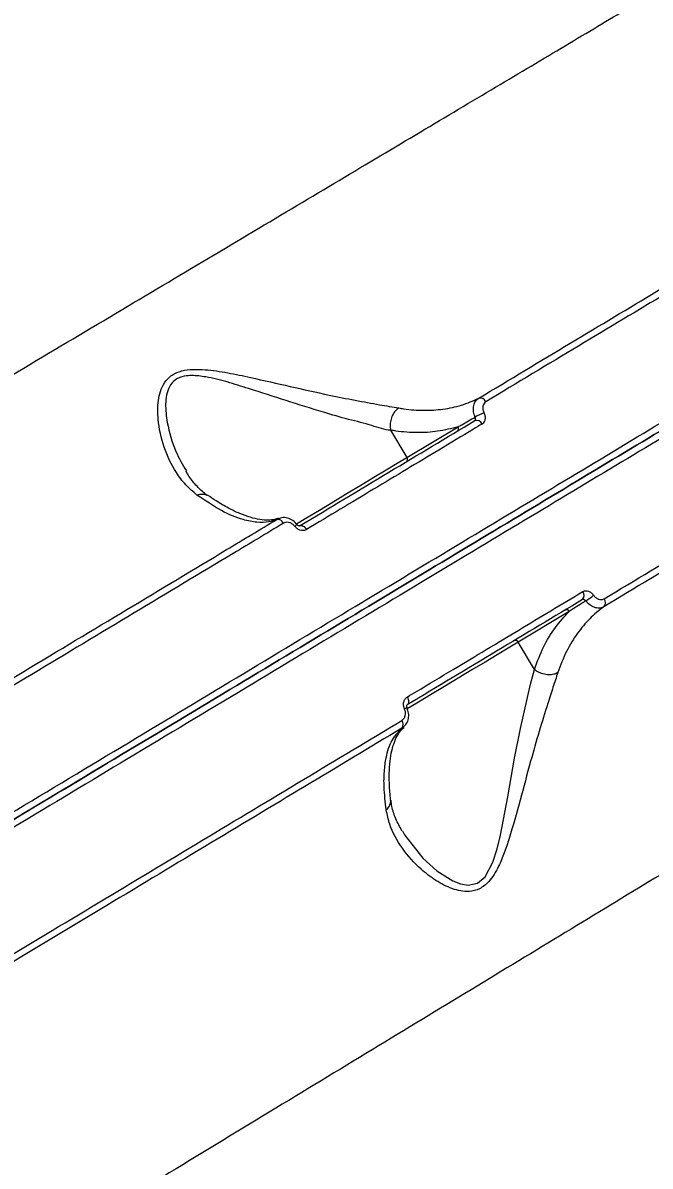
# Model space of a CAD drawing. Header units: millimetres. Extents: x -7245 to 6306, y -6696 to 5973.
# Drawn here: x -2257.9 to -2164.8, y 1377.3 to 1546.9 of the extents above; entities that cross this region are included whole.
import ezdxf

# ---------------------------------------------------------------- set-up
doc = ezdxf.new("R2010")
doc.units = ezdxf.units.MM
for name, color, linetype in [('DIKOM_ОБЪЕКТ', 7, 'Continuous'), ('DIKOM_РАЗМЕР_ЗОНА', 7, 'Continuous'), ('DIKOM_РАЗМЕР_ОБЪЕКТА', 7, 'Continuous')]:
    doc.layers.add(name, color=color, linetype=linetype)
doc.styles.add('style1', font='arial.ttf', dxfattribs={"width": 0.8})
doc.dimstyles.new('1-50', dxfattribs={"dimtxt": 300, "dimasz": 200, "dimexe": 100, "dimexo": 0, "dimgap": 100, "dimtad": 1, "dimtxsty": 'style1', "dimcen": 200, "dimclrd": 7, "dimclre": 7, "dimclrt": 7, "dimadec": 1, "dimazin": 2, "dimtfac": 1, "dimtmove": 0, "dimatfit": 2, "dimfxl": 0, "dimlwd": 25, "dimlwe": 18, "dimarcsym": 0})

# ---------------------------------------------------------------- blocks, each defined once
blk = doc.blocks.new('*D10')
at = {"layer": 'Defpoints', "color": 0, "transparency": 16777216}
for p in [(-4365.71, 2792.53), (4306.16, 475.6), (4306.16, -5965.27)]:
    blk.add_point(p, dxfattribs=at)
at = {"layer": 'DIKOM_РАЗМЕР_ОБЪЕКТА', "color": 7, "lineweight": 18, "transparency": 16777216}
for p, q in [((-4365.71, 2792.53), (-4365.71, -6065.27)), ((4306.16, 475.6), (4306.16, -6065.27))]:
    blk.add_line(p, q, dxfattribs=at)
at = {"layer": 'DIKOM_РАЗМЕР_ОБЪЕКТА', "color": 7, "lineweight": 25, "transparency": 16777216}
blk.add_line((-4165.71, -5965.27), (4106.16, -5965.27), dxfattribs=at)
at = {"layer": 'DIKOM_РАЗМЕР_ОБЪЕКТА', "color": 7, "transparency": 16777216}
for points in [[(-4165.71, -5931.93), (-4165.71, -5998.6), (-4365.71, -5965.27)], [(4106.16, -5931.93), (4106.16, -5998.6), (4306.16, -5965.27)]]:
    blk.add_solid(points, dxfattribs=at)
at = {"layer": 'DIKOM_РАЗМЕР_ОБЪЕКТА', "color": 7, "transparency": 16777216, "insert": (-85.78, -5712.1), "char_height": 300, "attachment_point": 5, "style": 'style1'}
blk.add_mtext('8650', dxfattribs=at)
blk = doc.blocks.new('*D11')
at = {"layer": 'Defpoints', "color": 0, "transparency": 16777216}
for p in [(-3472.32, 4472.83), (-6199.73, -2928.86), (1850.21, -2928.86)]:
    blk.add_point(p, dxfattribs=at)
at = {"layer": 'DIKOM_РАЗМЕР_ОБЪЕКТА', "color": 7, "lineweight": 18, "transparency": 16777216}
for p, q in [((-3472.32, 4472.83), (-6299.73, 4472.83)), ((1850.21, -2928.86), (-6299.73, -2928.86))]:
    blk.add_line(p, q, dxfattribs=at)
at = {"layer": 'DIKOM_РАЗМЕР_ОБЪЕКТА', "color": 7, "lineweight": 25, "transparency": 16777216}
blk.add_line((-6199.73, 4272.83), (-6199.73, -2728.86), dxfattribs=at)
at = {"layer": 'DIKOM_РАЗМЕР_ОБЪЕКТА', "color": 7, "transparency": 16777216}
for points in [[(-6233.06, 4272.83), (-6166.39, 4272.83), (-6199.73, 4472.83)], [(-6233.06, -2728.86), (-6166.39, -2728.86), (-6199.73, -2928.86)]]:
    blk.add_solid(points, dxfattribs=at)
at = {"layer": 'DIKOM_РАЗМЕР_ОБЪЕКТА', "color": 7, "transparency": 16777216, "insert": (-6452.9, 984.54), "char_height": 300, "attachment_point": 5, "rotation": 90, "style": 'style1'}
blk.add_mtext('7400', dxfattribs=at)
blk = doc.blocks.new('*D13')
at = {"layer": 'Defpoints', "color": 0, "transparency": 16777216}
for p in [(-4231.86, 5972.83), (-6795, -4928.88), (1792.4, -4928.88)]:
    blk.add_point(p, dxfattribs=at)
at = {"layer": 'DIKOM_РАЗМЕР_ЗОНА', "color": 7, "lineweight": 18, "transparency": 16777216}
for p, q in [((-4231.86, 5972.83), (-6895, 5972.83)), ((1792.4, -4928.88), (-6895, -4928.88))]:
    blk.add_line(p, q, dxfattribs=at)
at = {"layer": 'DIKOM_РАЗМЕР_ЗОНА', "color": 7, "lineweight": 25, "transparency": 16777216}
blk.add_line((-6795, 5772.83), (-6795, -4728.88), dxfattribs=at)
at = {"layer": 'DIKOM_РАЗМЕР_ЗОНА', "color": 7, "transparency": 16777216}
for points in [[(-6828.33, 5772.83), (-6761.67, 5772.83), (-6795, 5972.83)], [(-6828.33, -4728.88), (-6761.67, -4728.88), (-6795, -4928.88)]]:
    blk.add_solid(points, dxfattribs=at)
at = {"layer": 'DIKOM_РАЗМЕР_ЗОНА', "color": 7, "transparency": 16777216, "insert": (-7048.17, 972.94), "char_height": 300, "attachment_point": 5, "rotation": 90, "style": 'style1'}
blk.add_mtext('10900', dxfattribs=at)

msp = doc.modelspace()

# ---------------------------------------------------------------- linework, layer by layer
at = {"layer": 'DIKOM_ОБЪЕКТ', "color": 7, "linetype": 'Continuous', "lineweight": 15}
for p, q in [((-2200.896, 1482.447), (-2193.32, 1486.999)), ((-2203.323, 1486.487), (-2200.896, 1482.447)), ((-2176.839, 1459.57), (-2184.415, 1455.018)), ((-2181.987, 1450.978), (-2184.415, 1455.018)), ((-2201.425, 1442.47), (-2201.64, 1442.272))]:
    msp.add_line(p, q, dxfattribs=at)
at = {"layer": 'DIKOM_ОБЪЕКТ', "color": 7, "linetype": 'Continuous', "lineweight": 15, "flags": 128}
for points in [[(-2217.302, 1472.589), (-2215.924, 1473.418), (-2213.9, 1474.634), (-2211.831, 1475.877), (-2209.76, 1477.121), (-2207.733, 1478.339), (-2205.793, 1479.505), (-2203.981, 1480.594), (-2202.337, 1481.581), (-2200.896, 1482.447)], [(-2216.827, 1472.291), (-2216.717, 1472.335), (-2216.593, 1472.344), (-2216.457, 1472.319), (-2216.316, 1472.26), (-2216.175, 1472.17), (-2216.039, 1472.051), (-2215.913, 1471.91), (-2215.803, 1471.75)], [(-2184.415, 1455.018), (-2185.856, 1454.152), (-2187.5, 1453.164), (-2189.312, 1452.075), (-2191.252, 1450.909), (-2193.279, 1449.691), (-2195.35, 1448.447), (-2197.419, 1447.204), (-2199.442, 1445.989), (-2200.848, 1445.144)], [(-2201.58, 1427.039), (-2201.276, 1426.427), (-2198.531, 1422.984), (-2196.452, 1421.095), (-2194.102, 1419.606), (-2192.978, 1419.162), (-2191.818, 1418.964), (-2190.447, 1419.232), (-2189.288, 1420.179), (-2188.133, 1422.354), (-2187.514, 1424.329), (-2187.025, 1426.4), (-2185.94, 1432.086), (-2184.92, 1437.806), (-2184.047, 1442.196), (-2183.123, 1446.369), (-2182.542, 1448.771), (-2181.983, 1450.971), (-2181.983, 1450.972), (-2181.983, 1450.972)], [(-2200.858, 1446.878), (-2200.769, 1446.705), (-2200.702, 1446.528), (-2200.662, 1446.352), (-2200.649, 1446.185), (-2200.663, 1446.033), (-2200.704, 1445.901), (-2200.771, 1445.795), (-2200.861, 1445.719)]]:
    msp.add_lwpolyline(points, dxfattribs=at)
at = {"layer": 'DIKOM_ОБЪЕКТ', "color": 7, "linetype": 'Continuous', "lineweight": 15}
for centre, radius, start, end in [((-2190.024, 1490.357), 0.905, 23.40491, 104.68797), ((-2186.973, 1482.105), 7.388, 109.75901, 120.94417), ((-2193.681, 1486.723), 0.454, 309.21902, 37.43204), ((-2190.569, 1487.065), 0.885, 22.55934, 107.69913), ((-2201.258, 1482.171), 0.455, 309.32029, 37.33078), ((-2220.088, 1472.326), 0.908, 21.83804, 99.38105), ((-2218.083, 1473.004), 0.963, 304.51683, 329.23278), ((-2175.487, 1461.968), 0.883, 314.21107, 39.53058), ((-2178.165, 1467.45), 7.362, 301.04024, 312.26702), ((-2172.326, 1460.904), 0.905, 317.30116, 38.57328), ((-2177.252, 1459.38), 0.454, 24.6443, 112.79649), ((-2184.828, 1454.829), 0.454, 24.64007, 112.76932), ((-2200.819, 1444.271), 0.969, 92.88304, 117.4411), ((-2202.36, 1442.823), 0.907, 322.56463, 40.22153)]:
    msp.add_arc(centre, radius, start, end, dxfattribs=at)
for points, knots in [([(-2573.275, 1309.203), (-2568.18, 1312.185), (-2557.985, 1318.154), (-2542.377, 1327.307), (-2526.587, 1336.58), (-2510.417, 1346.089), (-2493.894, 1355.816), (-2477.05, 1365.745), (-2460.155, 1375.713), (-2442.694, 1386.025), (-2424.696, 1396.666), (-2406.208, 1407.605), (-2387.85, 1418.476), (-2369.71, 1429.228), (-2351.87, 1439.807), (-2334.411, 1450.168), (-2317.366, 1460.288), (-2300.755, 1470.156), (-2284.607, 1479.754), (-2268.996, 1489.036), (-2253.997, 1497.958), (-2239.673, 1506.482), (-2226.06, 1514.585), (-2213.165, 1522.262), (-2201.012, 1529.501), (-2189.654, 1536.266), (-2179.147, 1542.527), (-2169.354, 1548.363), (-2160.366, 1553.721), (-2152.247, 1558.561), (-2145.177, 1562.776), (-2139.224, 1566.326), (-2134.296, 1569.265), (-2131.972, 1570.651), (-2130.81, 1571.343)], [0, 0, 0, 0, 0.0277667, 0.0555664, 0.0833661, 0.1111325, 0.1400375, 0.16898, 0.1979229, 0.2268277, 0.2586373, 0.2905477, 0.3225102, 0.3544717, 0.3863819, 0.4181913, 0.4498953, 0.4817002, 0.5135554, 0.5454109, 0.5772154, 0.6089193, 0.6405475, 0.672276, 0.7040554, 0.7358345, 0.7675625, 0.7991911, 0.832594, 0.8660267, 0.8994294, 0.9329431, 0.9664867, 1, 1, 1, 1]), ([(-2603.694, 1222.921), (-2600.271, 1224.978), (-2590.981, 1230.56), (-2575.356, 1239.948), (-2556.738, 1251.136), (-2537.668, 1262.595), (-2518.246, 1274.265), (-2498.559, 1286.094), (-2478.667, 1298.046), (-2458.6, 1310.103), (-2438.395, 1322.244), (-2418.114, 1334.43), (-2397.854, 1346.604), (-2377.708, 1358.709), (-2357.739, 1370.706), (-2337.988, 1382.575), (-2318.479, 1394.297), (-2299.274, 1405.837), (-2280.459, 1417.142), (-2262.125, 1428.159), (-2244.331, 1438.849), (-2227.121, 1449.191), (-2210.509, 1459.172), (-2194.543, 1468.765), (-2179.296, 1477.927), (-2164.84, 1486.612), (-2151.228, 1494.792), (-2138.499, 1502.44), (-2126.658, 1509.556), (-2115.732, 1516.12), (-2105.771, 1522.105), (-2096.823, 1527.481), (-2089.297, 1532.004), (-2083.039, 1535.764), (-2077.889, 1538.859), (-2073.543, 1541.469), (-2070.02, 1543.586), (-2067.345, 1545.194), (-2065.526, 1546.287), (-2064.588, 1546.85), (-2064.472, 1546.92), (-2064.425, 1546.949)], [0, 0, 0, 0, 0.0156527, 0.0424899, 0.0694114, 0.0963763, 0.123341, 0.1502628, 0.1770999, 0.2039368, 0.2308584, 0.2578234, 0.284788, 0.3117098, 0.3385469, 0.3653838, 0.3923056, 0.4192702, 0.4462349, 0.4731567, 0.4999935, 0.5268307, 0.5537527, 0.5807171, 0.607682, 0.6346037, 0.6614409, 0.6882777, 0.7151994, 0.7421642, 0.7691288, 0.7960506, 0.8228875, 0.8459667, 0.8691682, 0.8923973, 0.9156265, 0.9388281, 0.9615881, 0.9843479, 1, 1, 1, 1]), ([(-2064.766, 1545.576), (-2064.814, 1545.548), (-2064.943, 1545.47), (-2066.09, 1544.78), (-2068.503, 1543.331), (-2072.049, 1541.2), (-2076.691, 1538.411), (-2082.414, 1534.972), (-2089.21, 1530.888), (-2097.088, 1526.155), (-2106.014, 1520.792), (-2115.951, 1514.821), (-2126.851, 1508.272), (-2138.664, 1501.173), (-2151.363, 1493.544), (-2164.943, 1485.384), (-2179.365, 1476.718), (-2194.576, 1467.579), (-2210.503, 1458.008), (-2227.075, 1448.051), (-2244.245, 1437.735), (-2261.995, 1427.068), (-2280.287, 1416.079), (-2299.056, 1404.8), (-2318.216, 1393.288), (-2337.678, 1381.594), (-2357.383, 1369.754), (-2377.304, 1357.785), (-2397.402, 1345.708), (-2417.614, 1333.563), (-2437.846, 1321.406), (-2458.004, 1309.295), (-2476.759, 1298.026), (-2494.095, 1287.609), (-2510.038, 1278.03), (-2525.803, 1268.557), (-2541.534, 1259.105), (-2557.196, 1249.695), (-2572.739, 1240.355), (-2587.983, 1231.195), (-2597.831, 1225.278), (-2602.752, 1222.321)], [0, 0, 0, 0, 0.0156521, 0.042489, 0.0694107, 0.0963752, 0.12334, 0.1502617, 0.1770987, 0.2039358, 0.2308572, 0.2578221, 0.2847867, 0.3117084, 0.3385455, 0.3653826, 0.3923042, 0.4192691, 0.4462336, 0.4731555, 0.4999924, 0.5268294, 0.5537512, 0.5807161, 0.6076804, 0.6346026, 0.6614395, 0.6882763, 0.715198, 0.7421627, 0.7691277, 0.7960493, 0.8228865, 0.8446321, 0.8664006, 0.8881689, 0.9099145, 0.9324237, 0.9549575, 0.9774911, 1, 1, 1, 1]), ([(-2602.752, 1222.321), (-2598.024, 1225.163), (-2587.429, 1231.528), (-2570.391, 1241.766), (-2551.72, 1252.985), (-2532.61, 1264.467), (-2513.163, 1276.152), (-2493.465, 1287.987), (-2473.578, 1299.937), (-2453.529, 1311.984), (-2433.357, 1324.104), (-2413.124, 1336.262), (-2392.925, 1348.399), (-2372.853, 1360.459), (-2353.218, 1372.257), (-2334.048, 1383.775), (-2315.357, 1395.006), (-2296.956, 1406.063), (-2278.922, 1416.898), (-2261.336, 1427.465), (-2244.034, 1437.861), (-2227.075, 1448.051), (-2210.503, 1458.008), (-2194.576, 1467.579), (-2179.365, 1476.718), (-2164.943, 1485.384), (-2151.363, 1493.544), (-2138.664, 1501.173), (-2126.851, 1508.272), (-2115.952, 1514.821), (-2106.014, 1520.792), (-2097.088, 1526.155), (-2089.709, 1530.589), (-2083.683, 1534.21), (-2078.79, 1537.15), (-2074.608, 1539.663), (-2071.108, 1541.765), (-2068.329, 1543.436), (-2066.318, 1544.643), (-2065.038, 1545.413), (-2064.857, 1545.522), (-2064.766, 1545.576)], [0, 0, 0, 0, 0.0216352, 0.0484723, 0.0753941, 0.1023586, 0.1293232, 0.1562447, 0.183082, 0.2099188, 0.2368408, 0.2638051, 0.29077, 0.3176918, 0.3445287, 0.3703766, 0.3962997, 0.4222617, 0.4482237, 0.4741469, 0.499995, 0.5268318, 0.5537537, 0.580718, 0.6076827, 0.6346044, 0.6614414, 0.6882785, 0.7151999, 0.7421646, 0.7691293, 0.7960508, 0.8228876, 0.8446334, 0.8664016, 0.8881699, 0.9099155, 0.9324242, 0.9549578, 0.9774915, 1, 1, 1, 1]), ([(-2063.394, 1545.233), (-2063.441, 1545.204), (-2063.57, 1545.127), (-2064.695, 1544.452), (-2067.037, 1543.044), (-2070.518, 1540.952), (-2075.157, 1538.165), (-2080.971, 1534.672), (-2087.828, 1530.551), (-2095.683, 1525.831), (-2104.466, 1520.555), (-2114.319, 1514.634), (-2125.255, 1508.063), (-2137.261, 1500.849), (-2150.074, 1493.15), (-2163.629, 1485.006), (-2177.849, 1476.462), (-2192.967, 1467.378), (-2208.966, 1457.765), (-2225.812, 1447.642), (-2242.931, 1437.356), (-2260.227, 1426.964), (-2277.606, 1416.522), (-2295.56, 1405.734), (-2314.053, 1394.622), (-2333.037, 1383.216), (-2352.357, 1371.607), (-2371.961, 1359.828), (-2391.788, 1347.915), (-2411.905, 1335.828), (-2432.253, 1323.602), (-2452.764, 1311.276), (-2472.99, 1299.124), (-2492.865, 1287.182), (-2512.336, 1275.482), (-2531.721, 1263.835), (-2550.949, 1252.282), (-2569.936, 1240.873), (-2587.206, 1230.497), (-2597.924, 1224.057), (-2602.665, 1221.208)], [0, 0, 0, 0, 0.0156515, 0.0421674, 0.0687037, 0.0952197, 0.1225059, 0.1498143, 0.1771005, 0.2036163, 0.2301528, 0.2566688, 0.283955, 0.3112634, 0.3385496, 0.3650655, 0.3916018, 0.418118, 0.4454043, 0.4727125, 0.4999987, 0.5255597, 0.5511396, 0.5767006, 0.6029493, 0.6292179, 0.6554666, 0.6819825, 0.7085191, 0.7350352, 0.7623212, 0.7896298, 0.8169163, 0.8434323, 0.8699684, 0.8964842, 0.923771, 0.951079, 0.9783656, 1, 1, 1, 1]), ([(-2190.253, 1491.233), (-2185.676, 1493.982), (-2176.522, 1499.481), (-2163.648, 1507.214), (-2151.377, 1514.586), (-2143.854, 1519.105), (-2140.093, 1521.365)], [0, 0, 0, 0, 0.2485992, 0.4971904, 0.7485956, 1, 1, 1, 1]), ([(-2138.917, 1520.92), (-2142.644, 1518.681), (-2150.098, 1514.203), (-2162.338, 1506.85), (-2175.277, 1499.077), (-2184.554, 1493.503), (-2189.193, 1490.717)], [0, 0, 0, 0, 0.2485951, 0.4971898, 0.7485969, 1, 1, 1, 1]), ([(-2232.067, 1476.864), (-2232.643, 1477.353), (-2233.797, 1478.331), (-2235.51, 1480.639), (-2237.074, 1483.868), (-2237.89, 1487.586), (-2237.91, 1490.45), (-2237.535, 1492.257), (-2236.94, 1493.6), (-2235.89, 1494.71), (-2234.361, 1495.351), (-2232.656, 1495.556), (-2230.374, 1495.472), (-2227.504, 1495.043), (-2223.298, 1494.143), (-2218.234, 1492.981), (-2213.008, 1491.807), (-2208.563, 1490.923), (-2205.024, 1490.277), (-2203.04, 1489.941), (-2202.104, 1489.783)], [0, 0, 0, 0, 0.0519254, 0.1038878, 0.1951545, 0.286405, 0.343701, 0.3731284, 0.4024676, 0.4366814, 0.4671108, 0.4969738, 0.5269683, 0.5808912, 0.634954, 0.7265858, 0.8181348, 0.8810561, 0.9438885, 1, 1, 1, 1]), ([(-2203.326, 1486.493), (-2203.326, 1486.493), (-2204.23, 1486.493), (-2206.18, 1487.301), (-2209.575, 1488.049), (-2213.835, 1489.306), (-2218.81, 1490.861), (-2223.613, 1492.426), (-2227.592, 1493.678), (-2230.418, 1494.381), (-2232.555, 1494.643), (-2234.085, 1494.534), (-2235.351, 1494.055), (-2236.218, 1493.004), (-2236.626, 1491.71), (-2236.786, 1489.919), (-2236.463, 1487.046), (-2235.485, 1483.582), (-2234.194, 1481.382), (-2233.639, 1480.435)], [0, 0, 0, 0, 0.0000342, 0.064729, 0.1382662, 0.2118992, 0.3193467, 0.4268697, 0.4888144, 0.5505737, 0.5914453, 0.6155266, 0.6471541, 0.6829311, 0.7150574, 0.7473392, 0.8126717, 0.9193978, 1, 1, 1, 1]), ([(-2171.619, 1461.469), (-2167.032, 1464.225), (-2157.857, 1469.739), (-2144.956, 1477.493), (-2132.657, 1484.883), (-2125.118, 1489.414), (-2121.348, 1491.68)], [0, 0, 0, 0, 0.2485953, 0.4971909, 0.7485922, 1, 1, 1, 1]), ([(-2202.104, 1489.783), (-2201.859, 1489.743), (-2200.608, 1489.538), (-2198.383, 1489.372), (-2195.519, 1489.554), (-2192.768, 1490.128), (-2191.094, 1490.863), (-2190.253, 1491.233)], [0, 0, 0, 0, 0.0563879, 0.288297, 0.5227611, 0.760007, 1, 1, 1, 1]), ([(-2190.772, 1488.442), (-2190.794, 1488.494), (-2190.926, 1488.804), (-2191.065, 1489.403), (-2191.022, 1490.172), (-2190.756, 1490.834), (-2190.421, 1491.1), (-2190.253, 1491.233)], [0, 0, 0, 0, 0.0485624, 0.2867056, 0.5247188, 0.7622248, 1, 1, 1, 1]), ([(-2189.193, 1490.717), (-2189.291, 1490.638), (-2189.488, 1490.481), (-2189.638, 1490.088), (-2189.657, 1489.631), (-2189.566, 1489.274), (-2189.484, 1489.09), (-2189.47, 1489.058)], [0, 0, 0, 0, 0.2376933, 0.475488, 0.7134206, 0.9515483, 1, 1, 1, 1]), ([(-2121.507, 1490.434), (-2125.225, 1488.199), (-2132.662, 1483.73), (-2144.872, 1476.391), (-2157.779, 1468.634), (-2167.034, 1463.071), (-2171.661, 1460.29)], [0, 0, 0, 0, 0.2485959, 0.4971898, 0.7485953, 1, 1, 1, 1]), ([(-2202.104, 1489.783), (-2202.135, 1489.764), (-2202.271, 1489.684), (-2202.58, 1489.436), (-2202.976, 1488.914), (-2203.287, 1488.145), (-2203.431, 1487.294), (-2203.361, 1486.76), (-2203.326, 1486.493)], [0, 0, 0, 0, 0.0350853, 0.1552998, 0.3664478, 0.5776566, 0.7888491, 1, 1, 1, 1]), ([(-2193.32, 1486.999), (-2193.134, 1487.101), (-2192.282, 1487.569), (-2191.434, 1488.059), (-2190.772, 1488.442)], [0, 0, 0, 0, 0.2185558, 1, 1, 1, 1]), ([(-2190.838, 1487.908), (-2190.807, 1487.932), (-2190.746, 1487.981), (-2190.705, 1488.108), (-2190.705, 1488.255), (-2190.739, 1488.371), (-2190.767, 1488.432), (-2190.772, 1488.442)], [0, 0, 0, 0, 0.2385646, 0.477086, 0.7151087, 0.952197, 1, 1, 1, 1]), ([(-2189.47, 1489.058), (-2189.457, 1489.028), (-2189.375, 1488.844), (-2189.285, 1488.489), (-2189.304, 1488.034), (-2189.455, 1487.64), (-2189.652, 1487.483), (-2189.751, 1487.404)], [0, 0, 0, 0, 0.0479167, 0.2856847, 0.5237584, 0.7619114, 1, 1, 1, 1]), ([(-2216.827, 1472.291), (-2212.375, 1474.966), (-2203.46, 1480.323), (-2195.048, 1485.378), (-2190.838, 1487.908)], [0, 0, 0, 0, 0.4994525, 1, 1, 1, 1]), ([(-2189.751, 1487.404), (-2190.175, 1487.149), (-2192.295, 1485.875), (-2197.595, 1482.692), (-2205.789, 1477.767), (-2212.463, 1473.756), (-2215.803, 1471.75)], [0, 0, 0, 0, 0.0507735, 0.2538577, 0.6267005, 1, 1, 1, 1]), ([(-2193.32, 1486.999), (-2194.316, 1486.74), (-2196.247, 1486.239), (-2199.356, 1486.066), (-2201.721, 1486.228), (-2203.064, 1486.445), (-2203.323, 1486.487)], [0, 0, 0, 0, 0.3208282, 0.6223646, 0.9272496, 1, 1, 1, 1]), ([(-2203.323, 1486.487), (-2203.324, 1486.488), (-2203.325, 1486.49), (-2203.326, 1486.493), (-2203.326, 1486.493)], [0, 0, 0, 0, 0.6605772, 1, 1, 1, 1]), ([(-2230.465, 1476.779), (-2230.618, 1476.88), (-2231.268, 1477.308), (-2232.243, 1478.332), (-2233.168, 1479.448), (-2233.591, 1480.224), (-2233.692, 1480.41)], [0, 0, 0, 0, 0.114908, 0.4871421, 0.8772937, 1, 1, 1, 1]), ([(-2232.067, 1476.864), (-2232.042, 1476.873), (-2231.792, 1476.967), (-2231.311, 1477.043), (-2230.803, 1476.984), (-2230.6, 1476.815), (-2230.555, 1476.777)], [0, 0, 0, 0, 0.0454742, 0.4552086, 0.8800202, 1, 1, 1, 1]), ([(-2220.237, 1473.222), (-2220.614, 1473.095), (-2221.506, 1472.793), (-2223.16, 1472.752), (-2225.471, 1473.205), (-2228.397, 1474.387), (-2230.833, 1476.031), (-2232.067, 1476.864)], [0, 0, 0, 0, 0.1301637, 0.3081428, 0.4882721, 0.7408538, 1, 1, 1, 1]), ([(-2220.004, 1473.431), (-2220.177, 1473.362), (-2220.589, 1473.198), (-2221.489, 1473.108), (-2222.69, 1473.187), (-2224.115, 1473.512), (-2225.681, 1474.072), (-2227.388, 1474.889), (-2228.998, 1475.805), (-2230.073, 1476.553), (-2230.501, 1476.852)], [0, 0, 0, 0, 0.0965898, 0.2307087, 0.3735818, 0.5098371, 0.6440304, 0.7778124, 0.9114771, 1, 1, 1, 1]), ([(-2073.021, 1475.165), (-2074.106, 1474.508), (-2076.28, 1473.192), (-2080.835, 1470.435), (-2086.31, 1467.12), (-2092.77, 1463.209), (-2100.163, 1458.731), (-2108.48, 1453.694), (-2117.724, 1448.095), (-2127.861, 1441.952), (-2138.852, 1435.292), (-2150.643, 1428.145), (-2163.181, 1420.544), (-2176.436, 1412.505), (-2190.4, 1404.035), (-2205.036, 1395.153), (-2220.289, 1385.894), (-2236.088, 1376.299), (-2252.358, 1366.414), (-2269.061, 1356.259), (-2286.181, 1345.848), (-2303.677, 1335.199), (-2321.486, 1324.354), (-2339.523, 1313.362), (-2357.704, 1302.275), (-2375.988, 1291.114), (-2394.346, 1279.898), (-2412.746, 1268.643), (-2431.117, 1257.396), (-2449.371, 1246.205), (-2467.428, 1235.122), (-2483.899, 1224.995), (-2498.829, 1215.805), (-2507.744, 1210.308), (-2512.202, 1207.56)], [0, 0, 0, 0, 0.0315567, 0.0632127, 0.0949195, 0.1266264, 0.1582827, 0.1898394, 0.2213972, 0.2530542, 0.2847622, 0.3164697, 0.3481268, 0.379685, 0.4112653, 0.4429441, 0.4746739, 0.5064041, 0.5380837, 0.5696637, 0.6012948, 0.6330253, 0.6648064, 0.6965873, 0.7283188, 0.7599499, 0.7916589, 0.8234676, 0.8553265, 0.887186, 0.9189949, 0.950705, 0.9753526, 1, 1, 1, 1]), ([(-2289.282, 1431.75), (-2283.94, 1434.959), (-2273.256, 1441.375), (-2257.655, 1450.746), (-2242.412, 1459.902), (-2229.969, 1467.376), (-2222.704, 1471.74), (-2220.237, 1473.222)], [0, 0, 0, 0, 0.2203079, 0.4406175, 0.6630803, 0.8855421, 1, 1, 1, 1]), ([(-2220.237, 1473.222), (-2220.168, 1473.265), (-2220.065, 1473.328), (-2219.945, 1473.35), (-2219.906, 1473.358)], [0, 0, 0, 0, 0.6667832, 1, 1, 1, 1]), ([(-2217.262, 1472.506), (-2217.285, 1472.539), (-2217.476, 1472.82), (-2218.003, 1473.224), (-2218.823, 1473.517), (-2219.511, 1473.546), (-2219.828, 1473.381), (-2219.894, 1473.347)], [0, 0, 0, 0, 0.0396246, 0.3319646, 0.6286691, 0.9232191, 1, 1, 1, 1]), ([(-2219.245, 1472.664), (-2221.719, 1471.178), (-2228.953, 1466.832), (-2241.326, 1459.4), (-2256.547, 1450.256), (-2272.229, 1440.837), (-2283.041, 1434.342), (-2288.447, 1431.095)], [0, 0, 0, 0, 0.1144545, 0.3347682, 0.5550757, 0.7775363, 1, 1, 1, 1]), ([(-2217.537, 1472.211), (-2217.647, 1472.33), (-2217.867, 1472.569), (-2218.287, 1472.777), (-2218.722, 1472.842), (-2219.044, 1472.774), (-2219.205, 1472.686), (-2219.245, 1472.664)], [0, 0, 0, 0, 0.226427, 0.4527221, 0.6824298, 0.920776, 1, 1, 1, 1]), ([(-2215.803, 1471.75), (-2215.844, 1471.728), (-2216.007, 1471.638), (-2216.337, 1471.57), (-2216.777, 1471.639), (-2217.203, 1471.849), (-2217.426, 1472.09), (-2217.537, 1472.211)], [0, 0, 0, 0, 0.0796069, 0.3194699, 0.5498978, 0.7749389, 1, 1, 1, 1]), ([(-2216.834, 1472.292), (-2216.839, 1472.286), (-2216.848, 1472.278), (-2216.949, 1472.284), (-2217.068, 1472.338), (-2217.174, 1472.415), (-2217.231, 1472.486), (-2217.254, 1472.515)], [0, 0, 0, 0, 0.3547333, 0.5854959, 0.7561608, 0.8989666, 1, 1, 1, 1]), ([(-2174.871, 1461.336), (-2179.072, 1458.811), (-2187.484, 1453.757), (-2196.399, 1448.4), (-2200.861, 1445.719)], [0, 0, 0, 0, 0.499444, 1, 1, 1, 1]), ([(-2200.858, 1446.878), (-2200.401, 1447.153), (-2198.116, 1448.526), (-2192.531, 1451.88), (-2184.23, 1456.869), (-2177.949, 1460.642), (-2174.806, 1462.53)], [0, 0, 0, 0, 0.0507654, 0.2538534, 0.6266907, 1, 1, 1, 1]), ([(-2174.369, 1461.142), (-2175.087, 1460.693), (-2175.918, 1460.173), (-2176.73, 1459.642), (-2176.839, 1459.57)], [0, 0, 0, 0, 0.8650147, 1, 1, 1, 1]), ([(-2174.369, 1461.142), (-2174.404, 1461.185), (-2174.475, 1461.271), (-2174.606, 1461.349), (-2174.736, 1461.38), (-2174.823, 1461.362), (-2174.864, 1461.339), (-2174.871, 1461.336)], [0, 0, 0, 0, 0.2368582, 0.4745799, 0.7126238, 0.9512427, 1, 1, 1, 1]), ([(-2174.806, 1462.53), (-2174.783, 1462.543), (-2174.652, 1462.617), (-2174.371, 1462.679), (-2173.957, 1462.603), (-2173.545, 1462.379), (-2173.324, 1462.128), (-2173.214, 1462.002)], [0, 0, 0, 0, 0.0489091, 0.2870896, 0.5249369, 0.7625688, 1, 1, 1, 1]), ([(-2171.661, 1460.29), (-2171.698, 1460.269), (-2171.919, 1460.144), (-2172.395, 1460.036), (-2173.1, 1460.154), (-2173.803, 1460.522), (-2174.18, 1460.936), (-2174.369, 1461.142)], [0, 0, 0, 0, 0.0479289, 0.2861204, 0.5242372, 0.7620722, 1, 1, 1, 1]), ([(-2173.214, 1462.002), (-2173.103, 1461.876), (-2172.881, 1461.624), (-2172.467, 1461.398), (-2172.052, 1461.321), (-2171.771, 1461.383), (-2171.641, 1461.456), (-2171.619, 1461.469)], [0, 0, 0, 0, 0.2376718, 0.4755024, 0.713693, 0.9520234, 1, 1, 1, 1]), ([(-2181.987, 1450.978), (-2181.563, 1452.101), (-2180.708, 1454.363), (-2178.966, 1457.243), (-2177.533, 1458.811), (-2176.839, 1459.57)], [0, 0, 0, 0, 0.3372055, 0.679133, 1, 1, 1, 1]), ([(-2171.661, 1460.29), (-2171.689, 1460.271), (-2172.437, 1459.735), (-2173.835, 1458.539), (-2175.681, 1456.348), (-2177.307, 1453.709), (-2178.104, 1451.58), (-2178.505, 1450.508)], [0, 0, 0, 0, 0.0088892, 0.241789, 0.4772871, 0.7368379, 1, 1, 1, 1]), ([(-2181.983, 1450.972), (-2181.984, 1450.974), (-2181.986, 1450.975), (-2181.987, 1450.977), (-2181.987, 1450.978)], [0, 0, 0, 0, 0.7094563, 1, 1, 1, 1]), ([(-2178.505, 1450.508), (-2178.535, 1450.489), (-2178.67, 1450.406), (-2179.035, 1450.251), (-2179.681, 1450.145), (-2180.507, 1450.231), (-2181.325, 1450.505), (-2181.764, 1450.817), (-2181.983, 1450.972)], [0, 0, 0, 0, 0.0350375, 0.1552852, 0.3664539, 0.5776472, 0.7887956, 1, 1, 1, 1]), ([(-2178.505, 1450.508), (-2178.741, 1449.796), (-2179.214, 1448.373), (-2180.16, 1445.459), (-2181.284, 1441.784), (-2182.678, 1436.951), (-2184.093, 1431.566), (-2185.364, 1426.993), (-2186.441, 1423.74), (-2187.36, 1421.506), (-2188.53, 1419.551), (-2190.096, 1418.314), (-2191.984, 1417.862), (-2194.257, 1418.349), (-2196.659, 1419.592), (-2199.256, 1421.614), (-2201.718, 1424.366), (-2203.386, 1427.405), (-2203.823, 1429.404), (-2203.978, 1430.117)], [0, 0, 0, 0, 0.0447737, 0.0895819, 0.1609597, 0.2324549, 0.3238568, 0.4152097, 0.4506017, 0.4859263, 0.5329395, 0.5664217, 0.5998013, 0.6530941, 0.7108129, 0.7686708, 0.8592881, 0.9497914, 1, 1, 1, 1]), ([(-2201.266, 1445.13), (-2201.326, 1445.31), (-2201.443, 1445.657), (-2201.395, 1446.171), (-2201.207, 1446.607), (-2200.974, 1446.788), (-2200.858, 1446.878)], [0, 0, 0, 0, 0.2590132, 0.5021387, 0.7509714, 1, 1, 1, 1]), ([(-2201.668, 1443.409), (-2201.553, 1443.498), (-2201.323, 1443.676), (-2201.135, 1444.105), (-2201.099, 1444.588), (-2201.183, 1444.94), (-2201.257, 1445.111), (-2201.266, 1445.13)], [0, 0, 0, 0, 0.2486707, 0.4974407, 0.7388054, 0.9702459, 1, 1, 1, 1]), ([(-2201.417, 1442.464), (-2201.258, 1442.61), (-2200.903, 1442.937), (-2200.642, 1443.672), (-2200.598, 1444.487), (-2200.791, 1444.993), (-2200.881, 1445.231)], [0, 0, 0, 0, 0.2169379, 0.4866753, 0.7581973, 1, 1, 1, 1]), ([(-2200.864, 1445.238), (-2200.876, 1445.264), (-2200.909, 1445.337), (-2200.931, 1445.457), (-2200.929, 1445.587), (-2200.898, 1445.681), (-2200.873, 1445.711), (-2200.864, 1445.716), (-2200.861, 1445.717)], [0, 0, 0, 0, 0.0749887, 0.2170965, 0.3636762, 0.5736326, 0.8363134, 1, 1, 1, 1]), ([(-2270.859, 1401.823), (-2268.07, 1403.499), (-2259.914, 1408.402), (-2246.66, 1416.367), (-2231.228, 1425.643), (-2216.159, 1434.7), (-2206.498, 1440.506), (-2201.668, 1443.409)], [0, 0, 0, 0, 0.114456, 0.3347674, 0.5550754, 0.7775385, 1, 1, 1, 1]), ([(-2201.64, 1442.272), (-2206.412, 1439.404), (-2215.957, 1433.666), (-2230.935, 1424.664), (-2246.377, 1415.383), (-2259.7, 1407.374), (-2267.89, 1402.451), (-2270.672, 1400.779)], [0, 0, 0, 0, 0.220315, 0.4406226, 0.6630839, 0.8855484, 1, 1, 1, 1]), ([(-2203.978, 1430.117), (-2204.112, 1431.283), (-2204.347, 1433.338), (-2204.292, 1435.872), (-2203.969, 1438.282), (-2203.206, 1440.619), (-2202.166, 1441.717), (-2201.64, 1442.272)], [0, 0, 0, 0, 0.2022604, 0.3564071, 0.5119923, 0.7532496, 1, 1, 1, 1]), ([(-2203.295, 1431.548), (-2203.314, 1431.675), (-2203.448, 1432.588), (-2203.533, 1434.109), (-2203.545, 1436.079), (-2203.385, 1437.812), (-2203.087, 1439.304), (-2202.666, 1440.54), (-2202.146, 1441.499), (-2201.696, 1442.094), (-2201.398, 1442.309), (-2201.314, 1442.37)], [0, 0, 0, 0, 0.0209536, 0.15002, 0.2800067, 0.4107485, 0.542081, 0.6741495, 0.8078186, 0.9456755, 1, 1, 1, 1]), ([(-2203.978, 1430.117), (-2203.958, 1430.135), (-2203.759, 1430.311), (-2203.463, 1430.7), (-2203.277, 1431.192), (-2203.337, 1431.467), (-2203.352, 1431.539)], [0, 0, 0, 0, 0.0438362, 0.4407403, 0.8520689, 1, 1, 1, 1]), ([(-2201.633, 1427.014), (-2201.955, 1427.608), (-2202.596, 1428.794), (-2203.122, 1430.316), (-2203.232, 1431.258), (-2203.268, 1431.567)], [0, 0, 0, 0, 0.4030016, 0.8048012, 1, 1, 1, 1])]:
    msp.add_open_spline(points, degree=3, knots=knots, dxfattribs=at)

# ---------------------------------------------------------------- dimensions: what is measured, and where the dimension line sits
at = {"layer": 'DIKOM_РАЗМЕР_ЗОНА'}
dim = msp.add_linear_dim(base=(-6795.001, -4928.879), p1=(-4231.865, 5972.834), p2=(1792.398, -4928.879), angle=90, text='10900', dimstyle='1-50', dxfattribs=at)
dim.commit()
dim.dimension.update_dxf_attribs({"geometry": '*D13', "text_midpoint": (-6795.001, 972.936), "dimtype": 160})
at = {"layer": 'DIKOM_РАЗМЕР_ОБЪЕКТА'}
dim = msp.add_linear_dim(base=(-6199.728, -2928.864), p1=(-3472.315, 4472.834), p2=(1850.213, -2928.864), angle=90, text='7400', dimstyle='1-50', dxfattribs=at)
dim.commit()
dim.dimension.update_dxf_attribs({"geometry": '*D11', "text_midpoint": (-6199.728, 984.539), "dimtype": 160})
dim = msp.add_linear_dim(base=(4306.158, -5965.268), p1=(-4365.714, 2792.532), p2=(4306.158, 475.605), text='8650', dimstyle='1-50', dxfattribs=at)
dim.commit()
dim.dimension.update_dxf_attribs({"geometry": '*D10', "text_midpoint": (-85.784, -5965.268), "dimtype": 160})

doc.saveas('drawing.dxf')
